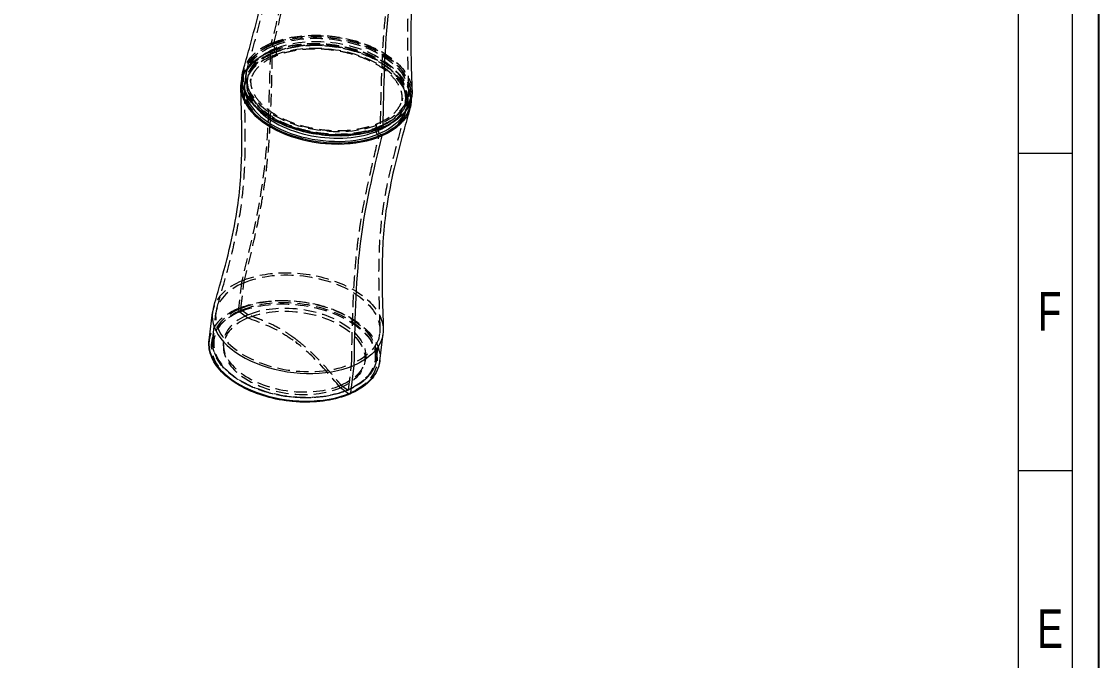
# Model space of a CAD drawing. Header units: millimetres. Extents: x -4200 to 3581, y -7493 to -4075.
# Drawn here: x 612.6 to 991.4, y -4504.9 to -4280.2 of the extents above; entities that cross this region are included whole.
import ezdxf

# ---------------------------------------------------------------- set-up
doc = ezdxf.new("R2010")
doc.units = ezdxf.units.MM
doc.header["$LTSCALE"] = 0.7
doc.linetypes.add('HIDDEN', pattern=[9.525, 6.35, -3.175])
doc.linetypes.add('SLD-SOLID', pattern=[0])
doc.layers.add('out txt', color=202, linetype='Continuous', lineweight=13)
doc.styles.add('SLDTEXTSTYLE0', font='TXT', dxfattribs={"width": 0.75})

msp = doc.modelspace()

# ---------------------------------------------------------------- linework, layer by layer
at = {"color": 3, "linetype": 'HIDDEN', "lineweight": 0, "extrusion": (0.099506, 0.810411, 0.57735)}
for p, q in [((700.86, -4291.2), (700.25, -4290.74)), ((700.66, -4288.39), (701.16, -4288.77)), ((701.6, -4289.81), (701.46, -4290.94)), ((691.9, -4301.32), (692.04, -4300.19)), ((747.66, -4308.17), (747.8, -4307.03)), ((738.23, -4317.41), (738.15, -4318.13)), ((739.33, -4317.53), (738.83, -4317.16)), ((690.05, -4371.39), (688.86, -4381.12)), ((689.72, -4381.07), (690.83, -4372.04)), ((679.83, -4391.8), (680.94, -4382.77)), ((689.35, -4382.28), (692.19, -4384.41)), ((692.19, -4383.35), (689.98, -4381.69)), ((737.48, -4398.88), (738.59, -4389.85)), ((727.59, -4409.61), (728.7, -4400.58)), ((727.63, -4411.12), (724.79, -4408.98)), ((725.02, -4408.1), (727.23, -4409.76))]:
    msp.add_line(p, q, dxfattribs=at)
at = {"color": 6, "linetype": 'Continuous', "lineweight": 0, "extrusion": (0.099506, 0.810411, 0.57735)}
for p, q in [((738.15, -4318.13), (738.09, -4318.55)), ((738.54, -4319.59), (739.15, -4320.05)), ((678.56, -4392.29), (679.76, -4382.56)), ((738.59, -4399.66), (739.79, -4389.94)), ((729.49, -4401.11), (728.3, -4410.83))]:
    msp.add_line(p, q, dxfattribs=at)
at = {"color": 3, "linetype": 'HIDDEN', "lineweight": 0, "extrusion": (6.43089e-17, 1.59888e-16, -1)}
msp.add_ellipse((720.04, -4302.59), major_axis=(29.84, -3.66), ratio=0.57735, start_param=-2.356194, end_param=-0.091091, dxfattribs=at)
at = {"color": 3, "linetype": 'HIDDEN', "lineweight": 0, "extrusion": (-6.8808e-17, 1.20305e-16, -1)}
msp.add_ellipse((720, -4302.96), major_axis=(29.43, -3.61), ratio=0.57735, start_param=-2.356194, end_param=0.785398, dxfattribs=at)
at = {"color": 3, "linetype": 'HIDDEN', "lineweight": 0, "extrusion": (7.10915e-17, 4.71991e-17, -1)}
msp.add_ellipse((720, -4302.96), major_axis=(28.67, -3.52), ratio=0.57735, start_param=-2.356194, end_param=0.785398, dxfattribs=at)
at = {"color": 3, "linetype": 'HIDDEN', "lineweight": 0, "extrusion": (1.21786e-16, 4.09746e-17, -1)}
msp.add_ellipse((720.12, -4301.99), major_axis=(28.54, -3.5), ratio=0.57735, start_param=-2.356194, end_param=0.785398, dxfattribs=at)
at = {"color": 3, "linetype": 'HIDDEN', "lineweight": 0}
for centre, major_axis, start_param, end_param in [((720.12, -4301.99), (-28.54, 3.5), -0.785398, 2.356194), ((720.04, -4302.59), (-29.84, 3.66), -0.785398, -0.091091), ((700.7, -4288.06), (0.161, -0.379), -2.484135, -0.785398), ((720, -4302.96), (-29.43, 3.61), -0.785398, 2.356194), ((720, -4302.96), (-28.67, 3.52), -0.785398, 2.356194), ((719.92, -4303.61), (-27.88, 3.42), -0.785398, 2.356194), ((719.78, -4304.75), (-27.88, 3.42), -0.785398, 0.553721), ((719.67, -4305.63), (-29.86, 3.67), -0.785398, 0.088442), ((719.7, -4305.39), (-28.67, 3.52), -0.785398, 0.174737), ((719.7, -4305.39), (-29.6, 3.63), -0.785398, -0.030142), ((700.22, -4290.95), (-0.101, 0.239), -0.785398, 0.909668), ((719.58, -4306.36), (-28.55, 3.51), -0.785398, 2.356194), ((709.77, -4386.25), (-30.01, 3.69), -0.785398, -0.091098), ((709.76, -4386.31), (-28.82, 3.54), -0.785398, 2.356194), ((708.49, -4396.7), (-29.13, 3.58), -0.785398, 2.356194), ((708.65, -4395.34), (-28.82, 3.54), -0.785398, 2.356194), ((708.61, -4395.72), (-28.35, 3.48), -0.785398, 2.356194), ((708.58, -4395.97), (-30.01, 3.69), -0.785398, 0), ((689.44, -4381.55), (0.348, -0.821), -2.356194, -0.785398), ((708.61, -4395.72), (-24.99, 3.07), -0.785398, 2.356194), ((708.49, -4396.7), (-24.81, 3.05), -0.785398, 2.356194), ((727.28, -4409.37), (0.186, -0.438), -0.785398, 0.785398)]:
    msp.add_ellipse(centre, major_axis=major_axis, ratio=0.57735, start_param=start_param, end_param=end_param, dxfattribs=at)
at = {"color": 3, "linetype": 'HIDDEN', "lineweight": 0, "extrusion": (1.00158e-16, 9.95582e-17, -1)}
msp.add_ellipse((719.67, -4305.63), major_axis=(29.86, -3.67), ratio=0.57735, start_param=-2.356194, end_param=0.088442, dxfattribs=at)
at = {"color": 3, "linetype": 'HIDDEN', "lineweight": 0, "extrusion": (6.91509e-17, 2.15221e-16, -1)}
msp.add_ellipse((719.7, -4305.39), major_axis=(29.6, -3.63), ratio=0.57735, start_param=-2.356194, end_param=-0.030142, dxfattribs=at)
at = {"color": 3, "linetype": 'HIDDEN', "lineweight": 0, "extrusion": (-3.52328e-17, -1.0753e-16, -1)}
msp.add_ellipse((719.58, -4306.36), major_axis=(28.55, -3.51), ratio=0.57735, start_param=-2.356194, end_param=0.785398, dxfattribs=at)
at = {"color": 3, "linetype": 'HIDDEN', "lineweight": 0, "extrusion": (9.72824e-17, -6.78728e-17, -1)}
msp.add_ellipse((719.7, -4305.39), major_axis=(28.67, -3.52), ratio=0.57735, start_param=-2.356194, end_param=0.174737, dxfattribs=at)
at = {"color": 3, "linetype": 'HIDDEN', "lineweight": 0, "extrusion": (2.15821e-17, 2.21062e-16, -1)}
msp.add_ellipse((719.78, -4304.75), major_axis=(27.88, -3.42), ratio=0.57735, start_param=-2.356194, end_param=0.553721, dxfattribs=at)
at = {"color": 3, "linetype": 'HIDDEN', "lineweight": 0, "extrusion": (5.49105e-17, 4.91859e-17, -1)}
msp.add_ellipse((719.92, -4303.61), major_axis=(27.88, -3.42), ratio=0.57735, start_param=-2.356194, end_param=0.785398, dxfattribs=at)
at = {"color": 6, "linetype": 'Continuous', "lineweight": 0}
for centre, major_axis, start_param, end_param in [((720.04, -4302.59), (-29.84, 3.66), -0.091091, 2.356194), ((719.7, -4305.39), (-29.6, 3.63), -0.030142, 2.356194), ((719.67, -4305.63), (-29.86, 3.67), 0.088442, 2.356194), ((719.7, -4305.39), (-28.67, 3.52), 0.174737, 2.356194), ((719.78, -4304.75), (27.88, -3.42), -2.587872, -0.785398), ((709.77, -4386.25), (-30.01, 3.69), -0.091098, 2.356194), ((708.58, -4395.97), (-30.01, 3.69), 0, 2.356194)]:
    msp.add_ellipse(centre, major_axis=major_axis, ratio=0.57735, start_param=start_param, end_param=end_param, dxfattribs=at)
at = {"color": 6, "linetype": 'Continuous', "lineweight": 0, "extrusion": (6.94591e-17, 2.15184e-16, -1)}
msp.add_ellipse((720.04, -4302.59), major_axis=(29.84, -3.66), ratio=0.57735, start_param=-0.091091, end_param=0.785398, dxfattribs=at)
at = {"color": 6, "linetype": 'Continuous', "lineweight": 0, "extrusion": (2.15789e-16, 8.53605e-17, -1)}
msp.add_ellipse((719.7, -4305.39), major_axis=(29.6, -3.63), ratio=0.57735, start_param=-0.030142, end_param=0.785398, dxfattribs=at)
at = {"color": 6, "linetype": 'Continuous', "lineweight": 0, "extrusion": (3.81789e-17, -4.68778e-18, -1)}
msp.add_ellipse((719.67, -4305.63), major_axis=(29.86, -3.67), ratio=0.57735, start_param=0.088442, end_param=0.785398, dxfattribs=at)
at = {"color": 6, "linetype": 'Continuous', "lineweight": 0, "extrusion": (1.70448e-16, 2.58712e-16, -1)}
msp.add_ellipse((719.7, -4305.39), major_axis=(28.67, -3.52), ratio=0.57735, start_param=0.174737, end_param=0.785398, dxfattribs=at)
at = {"color": 6, "linetype": 'Continuous', "lineweight": 0, "extrusion": (6.91775e-17, 1.5929e-16, -1)}
msp.add_ellipse((719.78, -4304.75), major_axis=(-27.88, 3.42), ratio=0.57735, start_param=-2.587872, end_param=-2.356194, dxfattribs=at)
at = {"color": 3, "linetype": 'HIDDEN', "lineweight": 0, "extrusion": (-1.39715e-17, 1.74985e-16, -1)}
msp.add_ellipse((739.37, -4317.2), major_axis=(0.161, -0.379), ratio=0.57735, start_param=0, end_param=0.785398, dxfattribs=at)
at = {"color": 6, "linetype": 'Continuous', "lineweight": 0, "extrusion": (1.13774e-16, 2.2921e-16, -1)}
msp.add_ellipse((739.37, -4317.2), major_axis=(0.161, -0.379), ratio=0.57735, start_param=-0.913339, end_param=0, dxfattribs=at)
at = {"color": 6, "linetype": 'Continuous', "lineweight": 0, "extrusion": (1.35464e-16, 1.78111e-16, -1)}
msp.add_ellipse((739.12, -4320.26), major_axis=(0.101, -0.239), ratio=0.57735, start_param=-2.356194, end_param=-0.661129, dxfattribs=at)
at = {"color": 3, "linetype": 'HIDDEN', "lineweight": 0, "extrusion": (-3.85786e-18, -1.6731e-16, -1)}
msp.add_ellipse((709.77, -4386.25), major_axis=(30.01, -3.69), ratio=0.57735, start_param=-2.356194, end_param=-0.091098, dxfattribs=at)
at = {"color": 3, "linetype": 'HIDDEN', "lineweight": 0, "extrusion": (1.85628e-17, 2.77361e-16, -1)}
for centre in [(709.76, -4386.31), (708.65, -4395.34)]:
    msp.add_ellipse(centre, major_axis=(28.82, -3.54), ratio=0.57735, start_param=-2.356194, end_param=0.785398, dxfattribs=at)
at = {"color": 3, "linetype": 'HIDDEN', "lineweight": 0, "extrusion": (4.33342e-17, -6.12488e-17, -1)}
msp.add_ellipse((708.58, -4395.97), major_axis=(30.01, -3.69), ratio=0.57735, start_param=-2.356194, end_param=0, dxfattribs=at)
at = {"color": 3, "linetype": 'HIDDEN', "lineweight": 0, "extrusion": (1.129e-16, 2.0985e-16, -1)}
msp.add_ellipse((708.49, -4396.7), major_axis=(29.13, -3.58), ratio=0.57735, start_param=-2.356194, end_param=0.785398, dxfattribs=at)
at = {"color": 3, "linetype": 'HIDDEN', "lineweight": 0, "extrusion": (6.73684e-17, 2.71368e-16, -1)}
msp.add_ellipse((708.61, -4395.72), major_axis=(28.35, -3.48), ratio=0.57735, start_param=-2.356194, end_param=0.785398, dxfattribs=at)
at = {"color": 3, "linetype": 'HIDDEN', "lineweight": 0, "extrusion": (1.34644e-16, -1.84316e-16, -1)}
msp.add_ellipse((708.61, -4395.72), major_axis=(24.99, -3.07), ratio=0.57735, start_param=-2.356194, end_param=0.785398, dxfattribs=at)
at = {"color": 3, "linetype": 'HIDDEN', "lineweight": 0, "extrusion": (-4.33799e-17, 1.02197e-16, -1)}
msp.add_ellipse((690.03, -4381.3), major_axis=(-0.186, 0.438), ratio=0.57735, start_param=-2.356194, end_param=-0.785398, dxfattribs=at)
at = {"color": 3, "linetype": 'HIDDEN', "lineweight": 0, "extrusion": (-5.13056e-17, 1.18156e-16, -1)}
msp.add_ellipse((708.49, -4396.7), major_axis=(24.81, -3.05), ratio=0.57735, start_param=-2.356194, end_param=0.785398, dxfattribs=at)
at = {"color": 6, "linetype": 'Continuous', "lineweight": 0, "extrusion": (6.27695e-17, 1.60077e-16, -1)}
msp.add_ellipse((709.77, -4386.25), major_axis=(30.01, -3.69), ratio=0.57735, start_param=-0.091098, end_param=0.785398, dxfattribs=at)
at = {"color": 6, "linetype": 'Continuous', "lineweight": 0, "extrusion": (1.09724e-16, -6.94005e-17, -1)}
msp.add_ellipse((708.58, -4395.97), major_axis=(30.01, -3.69), ratio=0.57735, start_param=0, end_param=0.785398, dxfattribs=at)
at = {"color": 3, "linetype": 'HIDDEN', "lineweight": 0, "extrusion": (5.49575e-17, 8.36332e-17, -1)}
msp.add_ellipse((727.71, -4410.4), major_axis=(0.348, -0.821), ratio=0.57735, start_param=0, end_param=0.785398, dxfattribs=at)
at = {"color": 6, "linetype": 'Continuous', "lineweight": 0, "extrusion": (5.10983e-17, 2.16899e-17, -1)}
msp.add_ellipse((727.71, -4410.4), major_axis=(0.348, -0.821), ratio=0.57735, start_param=-0.785398, end_param=0, dxfattribs=at)
at = {"color": 3, "linetype": 'HIDDEN', "lineweight": 0}
for points, knots in [([(710.36, -4207.36), (710.06, -4222.08), (709.46, -4250.95), (703.42, -4275.69), (700.44, -4287.81)], [0, 0, 0, 0, 0.509787, 1, 1, 1, 1]), ([(701.36, -4287.86), (702.57, -4282.93), (704.84, -4273.66), (707.23, -4261.89), (708.65, -4252.67), (710.11, -4239.94), (710.8, -4224.9), (711.06, -4212.14), (711.15, -4207.89)], [0, 0, 0, 0, 0.20122, 0.377694, 0.465931, 0.554168, 0.851389, 1, 1, 1, 1]), ([(691.88, -4297.01), (692.62, -4294.4), (693.36, -4291.82), (695.47, -4284.23), (696.78, -4279.25), (698.87, -4269.9), (699.7, -4265.53), (700.76, -4257.67), (701.09, -4254.12), (701.51, -4247.05), (701.61, -4243.53), (701.67, -4235.93), (701.6, -4231.84), (701.44, -4225.16), (701.36, -4222.59), (701.28, -4220.01)], [0, 0, 0, 0, 10.000515, 10.000515, 29.553285, 29.553285, 46.787475, 46.787475, 60.695726, 60.695726, 74.21829, 74.21829, 89.652443, 89.652443, 99.191936, 99.191936, 99.191936, 99.191936]), ([(758.23, -4227), (757.49, -4229.61), (756.76, -4232.2), (754.63, -4239.96), (753.28, -4245.09), (751.13, -4254.69), (750.29, -4259.16), (749.17, -4267.24), (748.84, -4270.85), (748.43, -4277.85), (748.35, -4281.21), (748.3, -4288.59), (748.37, -4292.63), (748.56, -4299.12), (748.64, -4301.54), (748.72, -4303.99)], [0, 0, 0, 0, 10.000466, 10.000466, 30.092221, 30.092221, 47.705771, 47.705771, 61.979127, 61.979127, 74.882237, 74.882237, 90.159852, 90.159852, 99.191885, 99.191885, 99.191885, 99.191885]), ([(738.87, -4316.12), (738.97, -4310.36), (739.18, -4299.54), (739.84, -4286.47), (740.73, -4276.84), (742.37, -4264.25), (745.18, -4250.81), (747.83, -4239.85), (748.71, -4236.2)], [0, 0, 0, 0, 0.20122, 0.377694, 0.465931, 0.554168, 0.851389, 1, 1, 1, 1]), ([(700.12, -4290.71), (702.55, -4289.68), (705.31, -4288.91), (711.22, -4287.96), (714.37, -4287.78), (720.74, -4288.04), (723.96, -4288.46), (730.14, -4289.89), (733.11, -4290.88), (738.5, -4293.33), (740.91, -4294.79), (744.94, -4298.03), (746.56, -4299.81), (748.82, -4303.52), (749.47, -4305.45), (749.6, -4307.46), (749.6, -4307.58), (749.61, -4307.7)], [3.141593, 3.141593, 3.141593, 3.141593, 3.463054, 3.463054, 3.784335, 3.784335, 4.105423, 4.105423, 4.426524, 4.426524, 4.747835, 4.747835, 5.069278, 5.069278, 5.389181, 5.389181, 5.408784, 5.408784, 5.408784, 5.408784]), ([(700.82, -4292.23), (700.9, -4292.28), (701.16, -4292.42), (701.61, -4292.49), (702, -4292.24), (702.17, -4291.9), (702.22, -4291.69), (702.24, -4291.59), (702.25, -4291.52), (702.25, -4291.45), (702.27, -4291.34), (702.29, -4291.13), (702.32, -4290.88), (702.36, -4290.63), (702.37, -4290.51), (702.38, -4290.44), (702.39, -4290.38), (702.39, -4290.29), (702.4, -4290.18), (702.4, -4290.02), (702.37, -4289.74), (702.29, -4289.32), (702.08, -4288.78), (701.76, -4288.26), (701.49, -4287.97), (701.36, -4287.86)], [0, 0, 0, 0, 0.049415, 0.150741, 0.252067, 0.321739, 0.356574, 0.365283, 0.373992, 0.39141, 0.416038, 0.440665, 0.533853, 0.580447, 0.603744, 0.615392, 0.62704, 0.640853, 0.654665, 0.679771, 0.704878, 0.771603, 0.838328, 0.925258, 1, 1, 1, 1]), ([(700.05, -4290.85), (699.75, -4305.48), (699.13, -4334.38), (693.06, -4359.15), (690.05, -4371.39)], [0, 0, 0, 0, 0.505972, 1, 1, 1, 1]), ([(690.12, -4300.39), (690.4, -4299.41), (690.83, -4298.46), (691.97, -4296.62), (692.69, -4295.73), (694.39, -4294.08), (695.38, -4293.31), (697.58, -4291.9), (698.8, -4291.27), (700.12, -4290.71)], [2.4451973, 2.4451973, 2.4451973, 2.4451973, 2.6172885, 2.6172885, 2.7920565, 2.7920565, 2.9668246, 2.9668246, 3.1415927, 3.1415927, 3.1415927, 3.1415927]), ([(701.25, -4291.29), (700.08, -4291.78), (698.99, -4292.35), (697.03, -4293.58), (696.16, -4294.24), (694.64, -4295.66), (694, -4296.41), (692.95, -4297.98), (692.55, -4298.8), (692.09, -4300.19), (691.97, -4300.75), (691.9, -4301.32)], [0, 0, 0, 0, 4.732328, 4.732328, 9.450772, 9.450772, 14.179207, 14.179207, 18.959324, 18.959324, 22.12709, 22.12709, 22.12709, 22.12709]), ([(747.66, -4308.17), (747.77, -4307.29), (747.74, -4306.39), (747.42, -4304.58), (747.13, -4303.66), (746.29, -4301.86), (745.74, -4300.97), (744.4, -4299.23), (743.61, -4298.38), (741.82, -4296.76), (740.81, -4295.98), (738.62, -4294.52), (737.43, -4293.83), (734.88, -4292.56), (733.53, -4291.98), (730.71, -4290.95), (729.24, -4290.49), (726.23, -4289.73), (724.68, -4289.41), (721.55, -4288.94), (719.97, -4288.78), (716.83, -4288.61), (715.26, -4288.6), (712.19, -4288.74), (710.67, -4288.88), (707.76, -4289.33), (706.35, -4289.62), (703.69, -4290.35), (702.42, -4290.79), (701.25, -4291.29)], [0, 0, 0, 0, 4.892829, 4.892829, 9.763515, 9.763515, 14.570674, 14.570674, 19.325796, 19.325796, 24.046766, 24.046766, 28.771375, 28.771375, 33.505152, 33.505152, 38.242157, 38.242157, 42.982872, 42.982872, 47.72606, 47.72606, 52.469858, 52.469858, 57.21229, 57.21229, 61.951648, 61.951648, 66.670795, 66.670795, 66.670795, 66.670795]), ([(737.97, -4315.97), (739.1, -4315.49), (740.14, -4314.95), (741.99, -4313.78), (742.81, -4313.15), (744.21, -4311.84), (744.79, -4311.16), (745.72, -4309.74), (746.08, -4308.99), (746.43, -4307.87), (746.52, -4307.47), (746.58, -4307.05), (746.59, -4307), (746.6, -4306.94), (746.6, -4306.93), (746.6, -4306.9), (746.61, -4306.89), (746.61, -4306.88), (746.61, -4306.87), (746.61, -4306.87), (746.61, -4306.87), (746.61, -4306.87), (746.61, -4306.87), (746.61, -4306.87), (746.61, -4306.87), (746.61, -4306.87), (746.61, -4306.87), (746.61, -4306.87), (746.61, -4306.87), (746.61, -4306.87), (746.61, -4306.87), (746.61, -4306.87), (746.61, -4306.87), (746.61, -4306.87), (746.61, -4306.87), (746.61, -4306.87), (746.61, -4306.88), (746.61, -4306.88), (746.61, -4306.89), (746.6, -4306.9), (746.6, -4306.92), (746.6, -4306.94), (746.6, -4306.95), (746.6, -4306.97), (746.6, -4306.97), (746.59, -4306.98), (746.59, -4306.98), (746.59, -4306.98), (746.59, -4306.99), (746.59, -4306.99), (746.59, -4306.99), (746.59, -4306.99), (746.59, -4306.99), (746.59, -4306.99), (746.59, -4306.99), (746.59, -4307), (746.59, -4307), (746.59, -4307.01), (746.59, -4307.02), (746.59, -4307.04), (746.58, -4307.06), (746.57, -4307.14), (746.57, -4307.21), (746.54, -4307.38), (746.53, -4307.5), (746.51, -4307.67), (746.5, -4307.71), (746.5, -4307.77), (746.5, -4307.78), (746.49, -4307.81), (746.49, -4307.82), (746.49, -4307.84), (746.49, -4307.85), (746.49, -4307.86), (746.48, -4307.87), (746.48, -4307.89), (746.48, -4307.9), (746.48, -4307.93), (746.48, -4307.95), (746.47, -4307.97), (746.47, -4307.98), (746.47, -4307.98), (746.47, -4307.99), (746.47, -4308), (746.47, -4308), (746.47, -4308), (746.47, -4308), (746.47, -4308), (746.47, -4308.01), (746.47, -4308.01), (746.47, -4308.01), (746.47, -4308.01), (746.47, -4308.01), (746.47, -4308.01), (746.47, -4308.01), (746.47, -4308.01), (746.47, -4308.01), (746.47, -4308.01), (746.47, -4308), (746.47, -4307.97), (746.48, -4307.94), (746.49, -4307.82), (746.5, -4307.7), (746.52, -4307.39), (746.52, -4307.2), (746.52, -4306.43), (746.45, -4305.84), (746.12, -4304.41), (745.79, -4303.54), (744.87, -4301.84), (744.29, -4301), (742.9, -4299.37), (742.08, -4298.58), (740.25, -4297.06), (739.24, -4296.34), (737.03, -4294.98), (735.83, -4294.34), (733.29, -4293.18), (731.94, -4292.65), (729.13, -4291.71), (727.66, -4291.31), (724.68, -4290.64), (723.15, -4290.37), (720.07, -4289.99), (718.52, -4289.87), (715.45, -4289.8), (713.93, -4289.83), (710.96, -4290.06), (709.51, -4290.25), (706.74, -4290.77), (705.4, -4291.1), (703.31, -4291.76), (702.49, -4292.06), (701.72, -4292.39)], [0, 0, 0, 0, 4.618296, 4.618296, 9.217988, 9.217988, 13.807567, 13.807567, 18.519777, 18.519777, 20.948263, 20.948263, 21.226751, 21.226751, 21.331186, 21.331186, 21.40954, 21.40954, 21.438967, 21.438967, 21.446179, 21.446179, 21.446465, 21.446465, 21.449801, 21.449801, 21.451619, 21.451619, 21.452524, 21.452524, 21.45343, 21.45343, 21.454335, 21.454335, 21.45616, 21.45616, 21.459805, 21.459805, 21.474408, 21.474408, 21.531963, 21.531963, 21.560817, 21.560817, 21.575294, 21.575294, 21.582541, 21.582541, 21.586151, 21.586151, 21.589766, 21.589766, 21.593382, 21.593382, 21.596154, 21.596154, 21.610654, 21.610654, 21.668582, 21.668582, 21.726774, 21.726774, 21.956816, 21.956816, 22.393256, 22.393256, 22.556913, 22.556913, 22.614665, 22.614665, 22.672279, 22.672279, 22.701534, 22.701534, 22.730729, 22.730729, 22.759721, 22.759721, 22.817973, 22.817973, 22.832354, 22.832354, 22.846752, 22.846752, 22.854021, 22.854021, 22.85766, 22.85766, 22.859466, 22.859466, 22.863129, 22.863129, 22.866756, 22.866756, 22.875963, 22.875963, 22.881572, 22.881572, 22.939822, 22.939822, 23.170137, 23.170137, 23.86272, 23.86272, 25.029926, 25.029926, 28.536514, 28.536514, 33.486682, 33.486682, 38.233937, 38.233937, 42.900087, 42.900087, 47.490326, 47.490326, 52.079848, 52.079848, 56.689852, 56.689852, 61.323745, 61.323745, 65.967536, 65.967536, 70.615485, 70.615485, 75.263507, 75.263507, 79.907491, 79.907491, 84.541886, 84.541886, 87.70515, 87.70515, 87.70515, 87.70515]), ([(701.72, -4292.39), (700.6, -4292.87), (699.56, -4293.4), (697.72, -4294.56), (696.91, -4295.18), (695.5, -4296.5), (694.91, -4297.19), (693.97, -4298.62), (693.62, -4299.36), (693.27, -4300.49), (693.17, -4300.89), (693.11, -4301.31), (693.11, -4301.35), (693.1, -4301.41), (693.09, -4301.43), (693.09, -4301.45), (693.09, -4301.46), (693.09, -4301.46), (693.09, -4301.46), (693.09, -4301.46), (693.09, -4301.46), (693.09, -4301.46), (693.09, -4301.46), (693.09, -4301.45), (693.09, -4301.45), (693.09, -4301.45), (693.09, -4301.45), (693.09, -4301.45), (693.09, -4301.45), (693.09, -4301.44), (693.09, -4301.44), (693.09, -4301.43), (693.1, -4301.43), (693.1, -4301.41), (693.1, -4301.39), (693.1, -4301.36), (693.1, -4301.35), (693.11, -4301.33), (693.11, -4301.32), (693.11, -4301.3), (693.11, -4301.3), (693.11, -4301.28), (693.11, -4301.27), (693.12, -4301.25), (693.12, -4301.22), (693.13, -4301.13), (693.14, -4301.06), (693.16, -4300.9), (693.17, -4300.8), (693.19, -4300.66), (693.19, -4300.63), (693.2, -4300.56), (693.21, -4300.53), (693.21, -4300.49), (693.21, -4300.48), (693.21, -4300.46), (693.21, -4300.46), (693.22, -4300.45), (693.22, -4300.45), (693.22, -4300.44), (693.22, -4300.44), (693.22, -4300.44), (693.22, -4300.44), (693.22, -4300.44), (693.22, -4300.44), (693.22, -4300.44), (693.22, -4300.43), (693.22, -4300.43), (693.22, -4300.43), (693.22, -4300.42), (693.22, -4300.42), (693.22, -4300.39), (693.22, -4300.38), (693.23, -4300.35), (693.23, -4300.35), (693.23, -4300.33), (693.23, -4300.33), (693.23, -4300.33), (693.23, -4300.32), (693.23, -4300.32), (693.23, -4300.32), (693.23, -4300.32), (693.23, -4300.32), (693.23, -4300.32), (693.23, -4300.32), (693.23, -4300.32), (693.23, -4300.32), (693.23, -4300.32), (693.23, -4300.32), (693.23, -4300.32), (693.23, -4300.32), (693.23, -4300.31), (693.23, -4300.31), (693.23, -4300.31), (693.23, -4300.31), (693.23, -4300.31), (693.23, -4300.32), (693.23, -4300.34), (693.22, -4300.38), (693.22, -4300.46), (693.21, -4300.49), (693.2, -4300.64), (693.19, -4300.74), (693.17, -4301.19), (693.17, -4301.54), (693.26, -4302.69), (693.45, -4303.53), (694.09, -4305.22), (694.55, -4306.07), (695.71, -4307.74), (696.41, -4308.56), (698.01, -4310.13), (698.93, -4310.89), (700.94, -4312.34), (702.06, -4313.02), (704.44, -4314.3), (705.72, -4314.89), (708.41, -4315.94), (709.82, -4316.42), (712.73, -4317.22), (714.23, -4317.56), (717.27, -4318.09), (718.81, -4318.28), (721.89, -4318.52), (723.44, -4318.56), (726.46, -4318.49), (727.96, -4318.38), (730.84, -4318.01), (732.23, -4317.75), (734.88, -4317.09), (736.13, -4316.7), (737.52, -4316.15), (737.75, -4316.06), (737.97, -4315.97)], [0, 0, 0, 0, 4.598196, 4.598196, 9.18316, 9.18316, 13.810283, 13.810283, 18.515144, 18.515144, 20.947103, 20.947103, 21.215634, 21.215634, 21.401332, 21.401332, 21.440244, 21.440244, 21.441967, 21.441967, 21.449166, 21.449166, 21.452767, 21.452767, 21.456398, 21.456398, 21.46005, 21.46005, 21.463669, 21.463669, 21.470928, 21.470928, 21.485334, 21.485334, 21.542929, 21.542929, 21.571685, 21.571685, 21.600582, 21.600582, 21.629676, 21.629676, 21.658757, 21.658757, 21.774751, 21.774751, 22.004038, 22.004038, 22.378779, 22.378779, 22.509025, 22.509025, 22.606643, 22.606643, 22.66458, 22.66458, 22.693266, 22.693266, 22.707586, 22.707586, 22.714744, 22.714744, 22.721935, 22.721935, 22.725533, 22.725533, 22.729134, 22.729134, 22.73643, 22.73643, 22.751078, 22.751078, 22.809748, 22.809748, 22.838387, 22.838387, 22.852725, 22.852725, 22.856309, 22.856309, 22.859916, 22.859916, 22.861726, 22.861726, 22.862627, 22.862627, 22.863529, 22.863529, 22.86443, 22.86443, 22.866247, 22.866247, 22.869405, 22.869405, 22.869875, 22.869875, 22.884413, 22.884413, 23.116528, 23.116528, 23.345556, 23.345556, 24.032676, 24.032676, 26.095038, 26.095038, 30.989845, 30.989845, 35.846151, 35.846151, 40.532399, 40.532399, 45.12157, 45.12157, 49.723439, 49.723439, 54.338204, 54.338204, 58.962346, 58.962346, 63.597296, 63.597296, 68.239983, 68.239983, 72.88549, 72.88549, 77.528462, 77.528462, 82.163903, 82.163903, 86.788546, 86.788546, 87.697655, 87.697655, 87.697655, 87.697655]), ([(700.03, -4316.75), (700.24, -4312.85), (700.56, -4304.71), (700.74, -4296.48), (700.82, -4292.23)], [0.7121355, 0.7121355, 0.7121355, 0.7121355, 0.8515361, 1, 1, 1, 1]), ([(692.04, -4300.19), (691.93, -4301.07), (691.95, -4301.97), (692.27, -4303.77), (692.56, -4304.69), (693.41, -4306.49), (693.96, -4307.38), (695.29, -4309.12), (696.08, -4309.97), (697.87, -4311.59), (698.87, -4312.37), (701.07, -4313.83), (702.26, -4314.52), (704.8, -4315.79), (706.16, -4316.37), (708.97, -4317.41), (710.45, -4317.86), (713.46, -4318.63), (715.01, -4318.94), (718.13, -4319.42), (719.72, -4319.58), (722.86, -4319.75), (724.43, -4319.76), (727.5, -4319.62), (729.02, -4319.47), (731.93, -4319.03), (733.34, -4318.73), (736.01, -4318), (737.27, -4317.57), (738.44, -4317.07)], [0, 0, 0, 0, 4.883319, 4.883319, 9.757928, 9.757928, 14.570366, 14.570366, 19.312982, 19.312982, 24.033301, 24.033301, 28.759274, 28.759274, 33.493923, 33.493923, 38.231956, 38.231956, 42.973399, 42.973399, 47.717041, 47.717041, 52.461224, 52.461224, 57.204204, 57.204204, 61.944435, 61.944435, 66.668276, 66.668276, 66.668276, 66.668276]), ([(681.24, -4381.27), (681.99, -4378.67), (682.73, -4376.08), (684.86, -4368.49), (686.18, -4363.52), (688.33, -4354.12), (689.2, -4349.7), (690.33, -4341.75), (690.68, -4338.17), (691.14, -4331.08), (691.25, -4327.57), (691.32, -4320.05), (691.27, -4316.02), (691.12, -4309.43), (691.04, -4306.89), (690.97, -4304.33)], [0, 0, 0, 0, 10.000526, 10.000526, 29.509791, 29.509791, 46.960131, 46.960131, 61.023431, 61.023431, 74.50804, 74.50804, 89.72902, 89.72902, 99.195763, 99.195763, 99.195763, 99.195763]), ([(738.44, -4317.07), (739.62, -4316.57), (740.71, -4316.01), (742.67, -4314.78), (743.54, -4314.11), (745.06, -4312.7), (745.7, -4311.94), (746.74, -4310.39), (747.14, -4309.57), (747.6, -4308.18), (747.73, -4307.61), (747.8, -4307.03)], [0, 0, 0, 0, 4.734725, 4.734725, 9.455027, 9.455027, 14.179423, 14.179423, 18.942139, 18.942139, 22.128194, 22.128194, 22.128194, 22.128194]), ([(747.84, -4311.31), (747.1, -4313.91), (746.38, -4316.5), (744.26, -4324.25), (742.93, -4329.39), (740.84, -4338.92), (740.04, -4343.32), (738.99, -4351.28), (738.67, -4354.85), (738.3, -4361.85), (738.22, -4365.24), (738.2, -4372.71), (738.29, -4376.8), (738.48, -4383.38), (738.57, -4385.84), (738.65, -4388.32)], [0, 0, 0, 0, 10.00046, 10.00046, 30.110817, 30.110817, 47.46581, 47.46581, 61.551332, 61.551332, 74.589937, 74.589937, 90.043328, 90.043328, 99.195662, 99.195662, 99.195662, 99.195662]), ([(690.83, -4372.04), (692.05, -4367.05), (694.33, -4357.75), (696.76, -4345.98), (698.21, -4336.84), (699.29, -4327.93), (699.79, -4321.16), (700.03, -4316.75)], [0, 0, 0, 0, 0.2038147, 0.3792115, 0.4669098, 0.5546082, 0.7121224, 0.7121224, 0.7121224, 0.7121224]), ([(738.33, -4320.5), (738.26, -4320.43), (738.01, -4320.2), (737.62, -4319.63), (737.36, -4318.89), (737.29, -4318.37), (737.3, -4318.12), (737.31, -4318.01), (737.31, -4317.94), (737.32, -4317.87), (737.33, -4317.77), (737.36, -4317.56), (737.39, -4317.31), (737.42, -4317.06), (737.44, -4316.94), (737.45, -4316.86), (737.45, -4316.81), (737.47, -4316.72), (737.49, -4316.62), (737.52, -4316.49), (737.61, -4316.29), (737.77, -4316.06), (738.07, -4315.9), (738.45, -4315.9), (738.74, -4316.04), (738.87, -4316.12)], [0, 0, 0, 0, 0.049415, 0.150741, 0.252067, 0.321739, 0.356574, 0.365283, 0.373992, 0.39141, 0.416038, 0.440665, 0.533853, 0.580447, 0.603744, 0.615392, 0.62704, 0.640853, 0.654665, 0.679771, 0.704878, 0.771603, 0.838328, 0.925258, 1, 1, 1, 1]), ([(728.7, -4400.58), (728.8, -4394.75), (729, -4383.88), (729.63, -4370.75), (730.48, -4361.16), (732.05, -4348.55), (734.82, -4335.1), (737.45, -4324.14), (738.33, -4320.5)], [0, 0, 0, 0, 0.203815, 0.379211, 0.46691, 0.554608, 0.851536, 1, 1, 1, 1]), ([(709.08, -4391.89), (709.07, -4391.89), (709.07, -4391.88), (708.61, -4391.55), (707.28, -4390.61), (705.07, -4389.14), (701.33, -4386.99), (697.52, -4385.33), (694.12, -4384.06), (692.67, -4383.53), (692.19, -4383.35)], [0, 0, 0, 0, 0.00057, 0.00097, 0.081303, 0.237444, 0.393584, 0.740108, 0.913369, 1, 1, 1, 1]), ([(692.19, -4384.41), (696.06, -4385.83), (701.67, -4387.87), (707.24, -4391.62), (708.96, -4392.86)], [0, 0, 0, 0, 0.691892, 1, 1, 1, 1]), ([(727.47, -4409.81), (725.12, -4410.81), (722.44, -4411.55), (716.73, -4412.47), (713.68, -4412.63), (707.53, -4412.38), (704.43, -4411.96), (698.46, -4410.58), (695.6, -4409.61), (690.41, -4407.23), (688.08, -4405.81), (684.2, -4402.66), (682.64, -4400.92), (680.48, -4397.3), (679.87, -4395.42), (679.74, -4392.97), (679.76, -4392.38), (679.83, -4391.8)], [0, 0, 0, 0, 0.322781, 0.322781, 0.64523, 0.64523, 0.967314, 0.967314, 1.289424, 1.289424, 1.611938, 1.611938, 1.934673, 1.934673, 2.254284, 2.254284, 2.356194, 2.356194, 2.356194, 2.356194]), ([(724.79, -4408.98), (721.25, -4404.81), (716.14, -4398.78), (710.66, -4394.2), (708.96, -4392.86)], [0, 0, 0, 0, 0.691892, 1, 1, 1, 1]), ([(709.08, -4391.89), (709.08, -4391.89), (709.09, -4391.9), (709.54, -4392.25), (710.86, -4393.3), (713.03, -4395.13), (716.62, -4398.51), (720.15, -4402.39), (723.26, -4406.02), (724.58, -4407.58), (725.02, -4408.1)], [0, 0, 0, 0, 0.00057, 0.00097, 0.081303, 0.237444, 0.393584, 0.740108, 0.913369, 1, 1, 1, 1]), ([(737.48, -4398.88), (737.37, -4399.78), (737.13, -4400.66), (736.43, -4402.37), (735.96, -4403.2), (734.8, -4404.78), (734.11, -4405.53), (732.53, -4406.93), (731.64, -4407.58), (729.68, -4408.78), (728.61, -4409.33), (727.47, -4409.81)], [5.4977871, 5.4977871, 5.4977871, 5.4977871, 5.6548668, 5.6548668, 5.8119464, 5.8119464, 5.969026, 5.969026, 6.1261057, 6.1261057, 6.2831853, 6.2831853, 6.2831853, 6.2831853])]:
    msp.add_open_spline(points, degree=3, knots=knots, dxfattribs=at)
at = {"color": 6, "linetype": 'Continuous', "lineweight": 0}
for points, knots in [([(690.52, -4297.37), (691.27, -4294.77), (692.01, -4292.18), (694.11, -4284.67), (695.41, -4279.77), (697.52, -4270.53), (698.36, -4266.18), (699.49, -4258.31), (699.84, -4254.75), (700.28, -4247.77), (700.39, -4244.36), (700.47, -4236.95), (700.42, -4232.94), (700.26, -4225.94), (700.17, -4222.97), (700.08, -4219.98)], [0, 0, 0, 0, 10.000556, 10.000556, 29.238858, 29.238858, 46.443877, 46.443877, 60.511246, 60.511246, 73.637819, 73.637819, 88.827423, 88.827423, 99.869207, 99.869207, 99.869207, 99.869207]), ([(759.4, -4227.27), (758.66, -4229.88), (757.93, -4232.47), (755.84, -4240.08), (754.53, -4245.07), (752.4, -4254.49), (751.55, -4258.93), (750.41, -4266.93), (750.07, -4270.53), (749.65, -4277.49), (749.55, -4280.84), (749.5, -4288.13), (749.56, -4292.09), (749.75, -4298.93), (749.85, -4301.79), (749.95, -4304.67)], [0, 0, 0, 0, 10.000522, 10.000522, 29.559073, 29.559073, 47.055021, 47.055021, 61.316941, 61.316941, 74.208489, 74.208489, 89.228986, 89.228986, 99.86917, 99.86917, 99.86917, 99.86917]), ([(749.49, -4236.85), (746.43, -4249.49), (740.44, -4274.29), (739.9, -4303.18), (739.65, -4317.36)], [0, 0, 0, 0, 0.509787, 1, 1, 1, 1]), ([(739.53, -4317.58), (737.1, -4318.61), (734.34, -4319.38), (728.43, -4320.32), (725.28, -4320.5), (718.91, -4320.24), (715.69, -4319.81), (709.51, -4318.38), (706.55, -4317.38), (701.18, -4314.92), (698.76, -4313.46), (694.74, -4310.2), (693.13, -4308.41), (690.88, -4304.68), (690.25, -4302.74), (690.07, -4299.66), (690.2, -4298.49), (690.52, -4297.37)], [0, 0, 0, 0, 0.322324, 0.322324, 0.644367, 0.644367, 0.966104, 0.966104, 1.287864, 1.287864, 1.609958, 1.609958, 1.932247, 1.932247, 2.251982, 2.251982, 2.447285, 2.447285, 2.447285, 2.447285]), ([(689.74, -4303.5), (689.71, -4302.46), (689.83, -4301.44), (690.11, -4300.42), (690.12, -4300.41), (690.12, -4300.39)], [2.2677524, 2.2677524, 2.2677524, 2.2677524, 2.4425204, 2.4425204, 2.4451973, 2.4451973, 2.4451973, 2.4451973]), ([(680.07, -4381), (680.82, -4378.4), (681.56, -4375.81), (683.66, -4368.3), (684.97, -4363.42), (687.1, -4354.17), (687.96, -4349.8), (689.11, -4341.9), (689.46, -4338.33), (689.92, -4331.36), (690.03, -4327.97), (690.13, -4320.62), (690.08, -4316.63), (689.92, -4309.59), (689.83, -4306.56), (689.74, -4303.5)], [0, 0, 0, 0, 10.000563, 10.000563, 29.198885, 29.198885, 46.468085, 46.468085, 60.604233, 60.604233, 73.646049, 73.646049, 88.755266, 88.755266, 100.045407, 100.045407, 100.045407, 100.045407]), ([(749.95, -4304.67), (749.98, -4305.72), (749.86, -4306.76), (749.31, -4308.78), (748.88, -4309.76), (747.72, -4311.63), (747, -4312.53), (745.28, -4314.19), (744.29, -4314.97), (742.08, -4316.38), (740.86, -4317.02), (739.53, -4317.58)], [5.4066966, 5.4066966, 5.4066966, 5.4066966, 5.5819943, 5.5819943, 5.7572921, 5.7572921, 5.9325898, 5.9325898, 6.1078876, 6.1078876, 6.2831853, 6.2831853, 6.2831853, 6.2831853]), ([(749.23, -4310.8), (748.49, -4313.41), (747.76, -4316), (745.67, -4323.61), (744.37, -4328.59), (742.26, -4337.98), (741.41, -4342.39), (740.29, -4350.37), (739.95, -4353.96), (739.54, -4360.92), (739.44, -4364.27), (739.39, -4371.58), (739.46, -4375.54), (739.65, -4382.46), (739.75, -4385.39), (739.85, -4388.34)], [0, 0, 0, 0, 10.000525, 10.000525, 29.524097, 29.524097, 46.956737, 46.956737, 61.179227, 61.179227, 74.097845, 74.097845, 89.140872, 89.140872, 100.045343, 100.045343, 100.045343, 100.045343]), ([(739.29, -4320.41), (736.25, -4332.98), (730.26, -4357.84), (729.75, -4386.8), (729.49, -4401.11)], [0, 0, 0, 0, 0.505972, 1, 1, 1, 1]), ([(728.06, -4411.22), (725.6, -4412.26), (722.8, -4413.04), (716.82, -4413.98), (713.65, -4414.15), (707.24, -4413.87), (704.01, -4413.43), (697.8, -4411.97), (694.83, -4410.95), (689.44, -4408.44), (687.02, -4406.95), (682.99, -4403.61), (681.38, -4401.77), (679.17, -4397.94), (678.56, -4395.95), (678.47, -4393.41), (678.49, -4392.85), (678.56, -4392.29)], [0, 0, 0, 0, 0.324994, 0.324994, 0.649422, 0.649422, 0.973198, 0.973198, 1.297034, 1.297034, 1.621606, 1.621606, 1.946467, 1.946467, 2.265131, 2.265131, 2.356194, 2.356194, 2.356194, 2.356194]), ([(738.59, -4399.66), (738.47, -4400.62), (738.22, -4401.57), (737.47, -4403.39), (736.97, -4404.27), (735.75, -4405.94), (735.02, -4406.73), (733.35, -4408.2), (732.42, -4408.89), (730.37, -4410.14), (729.25, -4410.71), (728.06, -4411.22)], [5.4977871, 5.4977871, 5.4977871, 5.4977871, 5.6548668, 5.6548668, 5.8119464, 5.8119464, 5.969026, 5.969026, 6.1261057, 6.1261057, 6.2831853, 6.2831853, 6.2831853, 6.2831853])]:
    msp.add_open_spline(points, degree=3, knots=knots, dxfattribs=at)
at = {"color": 3, "linetype": 'HIDDEN', "lineweight": 0}
for points in [[(701.46, -4290.94), (701.45, -4291.02), (701.41, -4291.17), (701.26, -4291.31), (701.06, -4291.32), (700.92, -4291.24), (700.86, -4291.2)], [(701.16, -4288.77), (701.29, -4288.87), (701.55, -4289.21), (701.62, -4289.64), (701.6, -4289.81)], [(738.83, -4317.16), (738.7, -4317.06), (738.41, -4316.99), (738.25, -4317.25), (738.23, -4317.41)]]:
    msp.add_open_spline(points, degree=3, dxfattribs=at)
at = {"color": 6, "linetype": 'Continuous', "lineweight": 0}
for points in [[(749.61, -4307.7), (749.64, -4308.75), (749.51, -4309.79), (749.23, -4310.8)], [(700.03, -4316.75), (700.03, -4316.75), (700.03, -4316.75), (700.03, -4316.75)], [(738.09, -4318.55), (738.08, -4318.62), (738.09, -4318.81), (738.18, -4319.13), (738.35, -4319.41), (738.47, -4319.54), (738.54, -4319.59)]]:
    msp.add_open_spline(points, degree=3, dxfattribs=at)
at = {"layer": 'Defpoints', "linetype": 'SLD-SOLID'}
msp.add_lwpolyline([(-346.1, -4075.06), (991.41, -4075.06), (991.41, -5024.24), (-346.1, -5024.24)], close=True, dxfattribs=at)
at = {"layer": 'out txt', "linetype": 'SLD-SOLID'}
for p, q in [((963.19, -4103.29), (963.19, -4996.01)), ((963.19, -4326.47), (982.16, -4326.47)), ((963.19, -4438.06), (982.16, -4438.06))]:
    msp.add_line(p, q, dxfattribs=at)
msp.add_lwpolyline([(-336.84, -4084.32), (982.16, -4084.32), (982.16, -5014.98), (-336.84, -5014.98)], close=True, dxfattribs=at)

# ---------------------------------------------------------------- texts
at = {"layer": 'out txt', "linetype": 'Continuous', "char_height": 13.61, "attachment_point": 2, "style": 'SLDTEXTSTYLE0'}
for s, insert in [('F', (974.21, -4375.32)), ('E', (974.37, -4486.91))]:
    msp.add_mtext(s, dxfattribs=dict(at, insert=insert))

doc.saveas('drawing.dxf')
